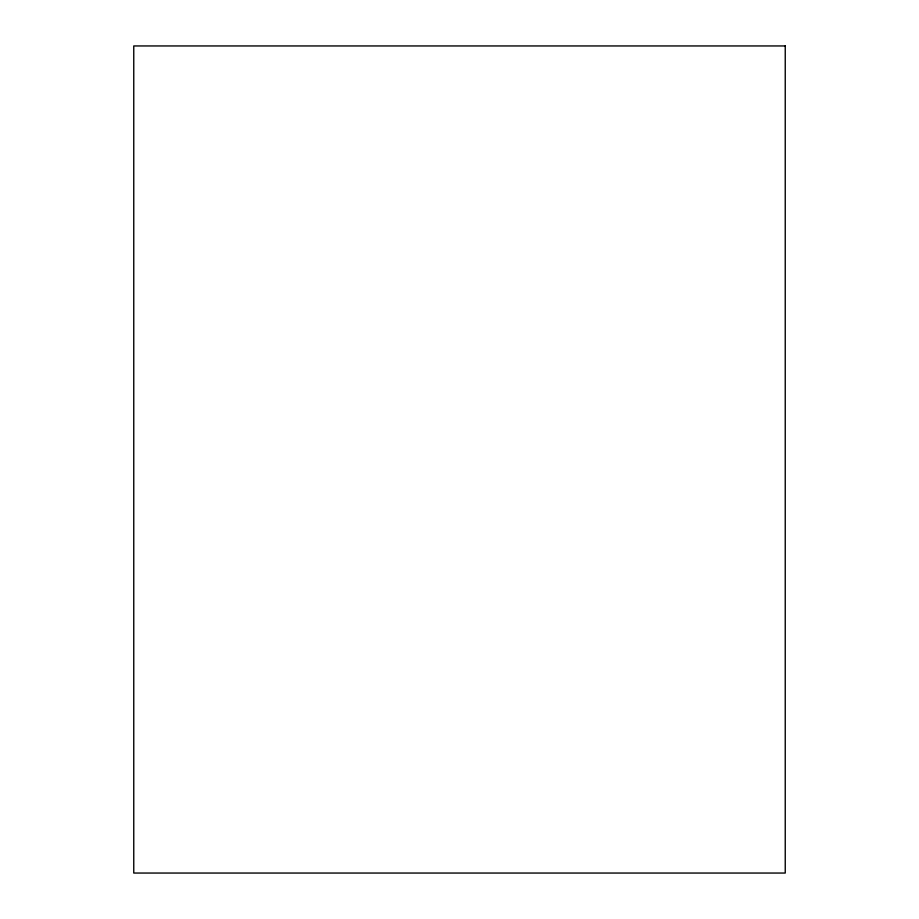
<?xml version="1.0" encoding="UTF-8"?>
<svg xmlns="http://www.w3.org/2000/svg" width="919" height="919" viewBox="0 0 919 919"><rect width="100%" height="100%" fill="white"/><g stroke="black" fill="none" stroke-linecap="round" stroke-linejoin="round"><path stroke-width="1.38" d="M785.24 45.95L133.76 45.95L133.76 873.05L785.24 873.05L785.24 45.95"/></g></svg>
